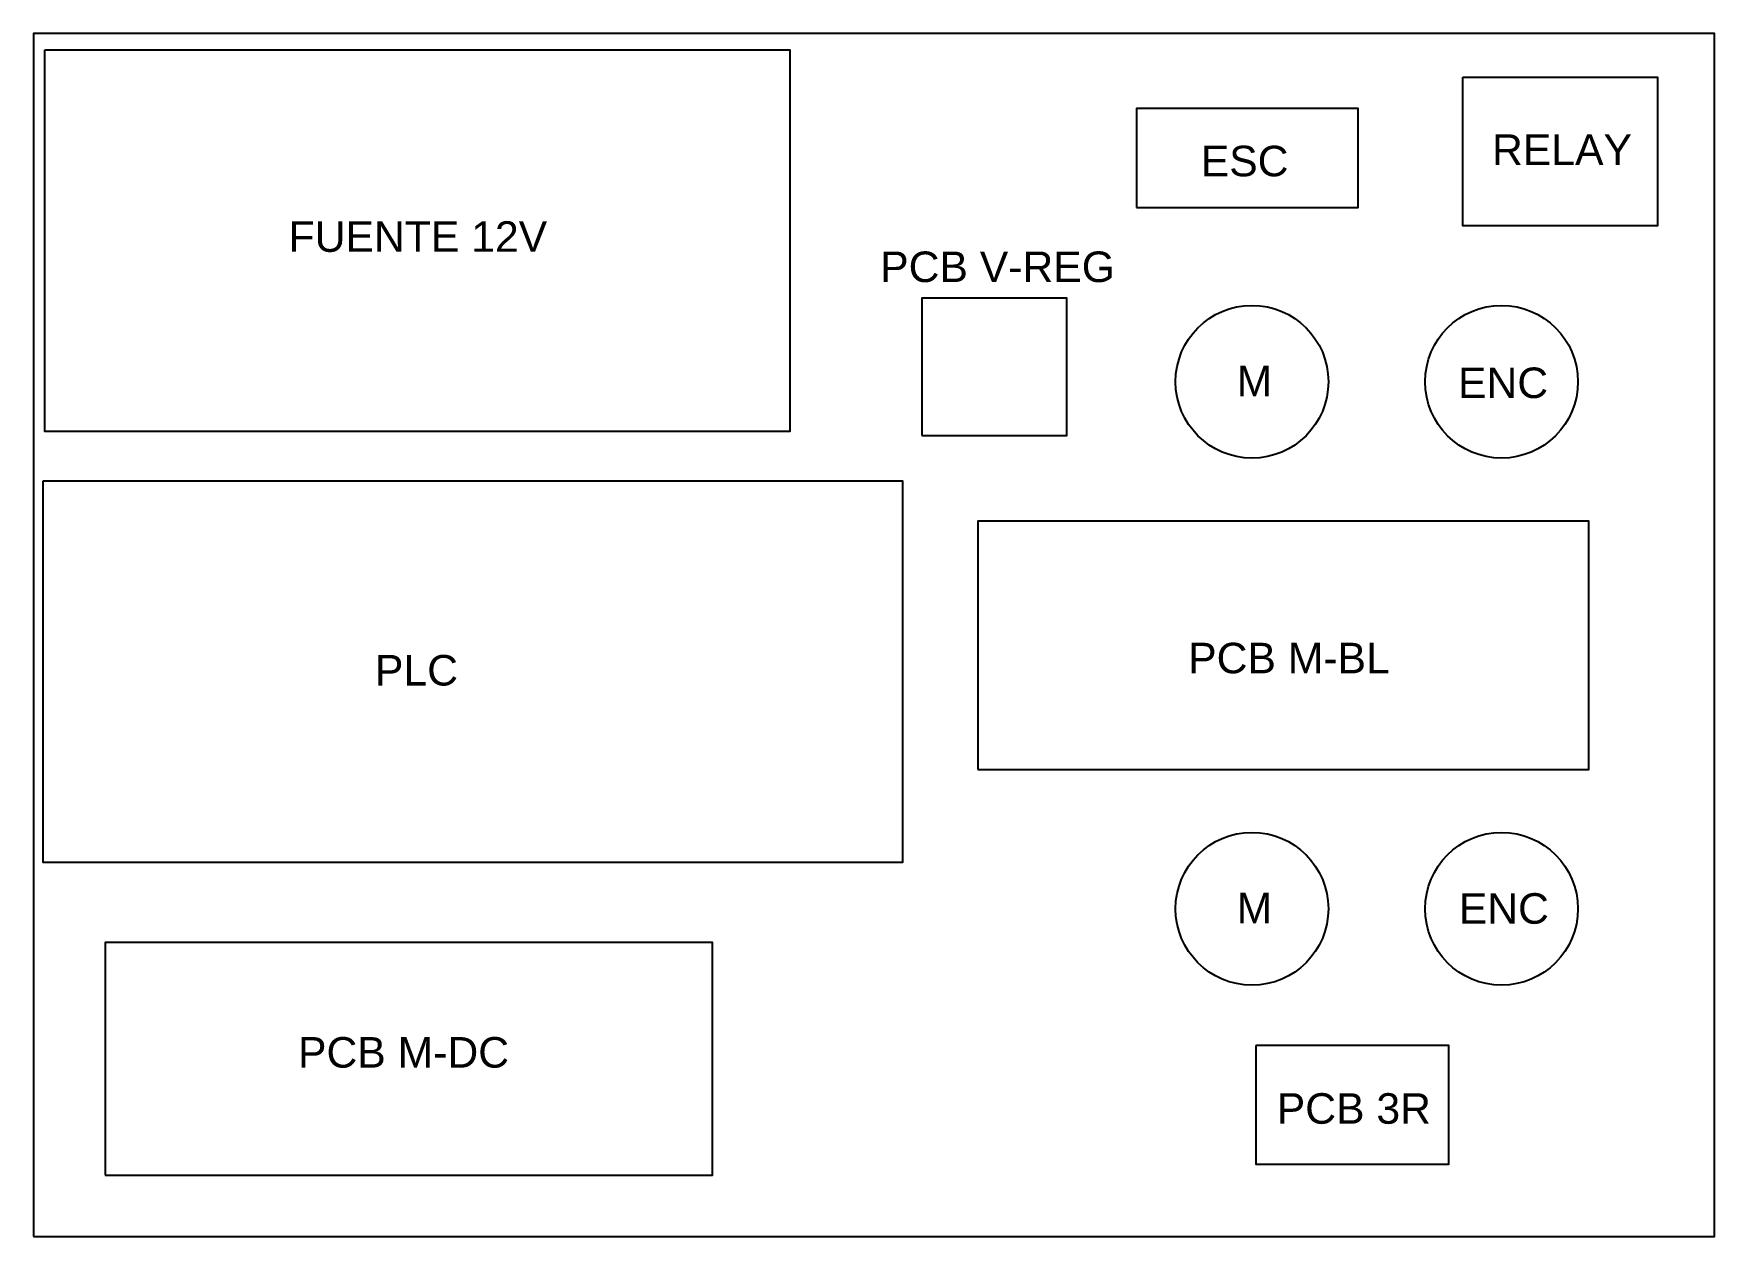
# Model space of a CAD drawing. Header units: millimetres. Extents: x 0 to 440, y 0 to 315.
import ezdxf

# ---------------------------------------------------------------- set-up
doc = ezdxf.new("R2010")
doc.units = ezdxf.units.MM
doc.styles.get("Standard").update_dxf_attribs({"font": 'arial.ttf'})

msp = doc.modelspace()

# ---------------------------------------------------------------- linework, layer by layer
for points in [[(0, 0), (440, 0), (440, 315), (0, 315)], [(2.96, 310.77), (197.96, 310.77), (197.96, 210.77), (2.96, 210.77)], [(374.15, 303.63), (425.15, 303.63), (425.15, 264.63), (374.15, 264.63)], [(288.71, 269.42), (346.71, 269.42), (346.71, 295.42), (288.71, 295.42)], [(232.49, 209.73), (270.49, 209.73), (270.49, 245.73), (232.49, 245.73)], [(2.47, 197.89), (227.47, 197.89), (227.47, 97.89), (2.47, 97.89)], [(247.17, 122.27), (407.17, 122.27), (407.17, 187.27), (247.17, 187.27)], [(18.73, 16), (177.73, 16), (177.73, 77), (18.73, 77)], [(319.95, 49.96), (319.95, 18.96), (370.45, 18.96), (370.45, 49.96)]]:
    msp.add_lwpolyline(points, close=True)
for centre in [(318.95, 223.83), (384.28, 223.83), (318.95, 85.81), (384.28, 85.81)]:
    msp.add_circle(centre, 20)

# ---------------------------------------------------------------- texts
at = {"char_height": 8, "attachment_point": 1}
for s, insert in [('\\pxqc;RELAY', (360.31, 288.61)), ('\\pxqc;ESC', (277.22, 285.63)), ('\\pxqc;FUENTE 12V', (60.8, 265.85)), ('\\pxqc;PCB V-REG', (212.55, 257.93)), ('\\pxqc;M', (279.8, 228.02)), ('\\pxqc;ENC', (344.88, 227.55)), ('\\pxqc;PCB M-BL', (288.83, 155.47)), ('\\pxqc;PLC', (60.43, 152.27)), ('\\pxqc;M', (279.8, 90)), ('\\pxqc;ENC', (345.08, 89.88)), ('\\pxqc;PCB M-DC', (57.04, 52.2)), ('\\pxqc;PCB 3R', (305.82, 37.5))]:
    msp.add_mtext_dynamic_manual_height_columns(s, width=79.5984, gutter_width=12.5, heights=[0], dxfattribs=dict(at, insert=insert))

doc.saveas('drawing.dxf')
